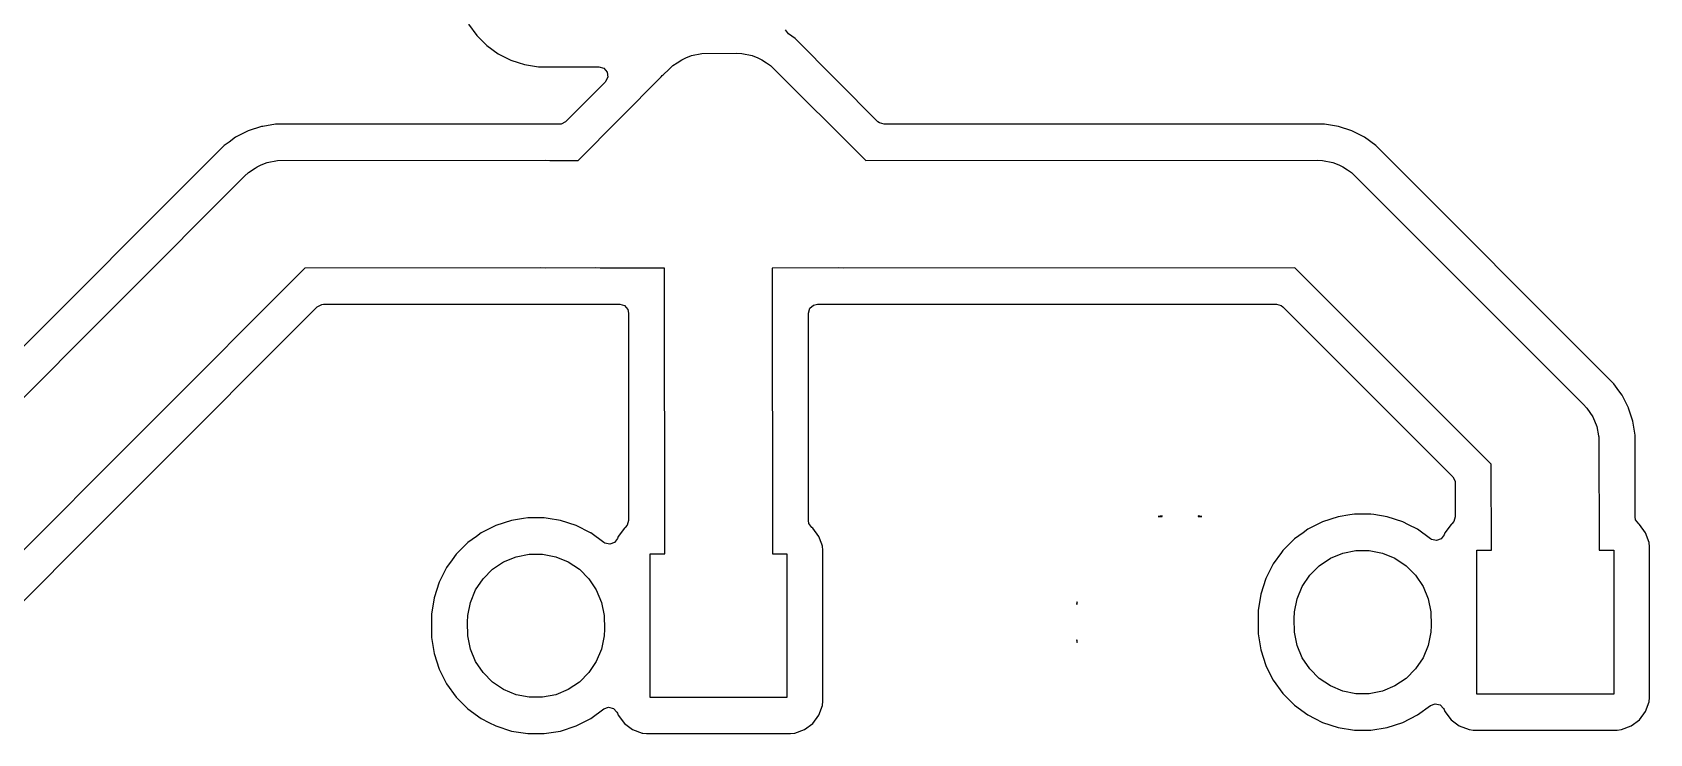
# Model space of a CAD drawing. Extents: x 180 to 322, y -217 to -139.
# Drawn here: x 278.72 to 301.22, y -188.52 to -178.77 of the extents above; entities that cross this region are included whole.
import ezdxf

# ---------------------------------------------------------------- set-up
doc = ezdxf.new("R2010")
doc.units = 0
doc.layers.add('BLACK', color=7, linetype='CONTINUOUS')

msp = doc.modelspace()

# ---------------------------------------------------------------- linework, layer by layer
at = {"layer": 'BLACK', "linetype": 'CONTINUOUS'}
for p, q in [((284.785476, -178.655405), (284.901172, -178.814646)), ((284.901172, -178.814646), (285.040354, -178.953828)), ((289.236605, -178.79289), (289.193939, -178.73756)), ((289.327142, -178.858669), (289.236605, -178.79289)), ((289.327148, -178.858674), (289.327142, -178.858669)), ((290.481655, -180.013181), (289.327148, -178.858674)), ((285.040354, -178.953828), (285.199595, -179.069524)), ((285.199595, -179.069524), (285.260389, -179.1005)), ((287.887287, -179.094794), (288.031487, -179.066111)), ((288.031487, -179.066111), (288.5125, -179.0625)), ((288.5125, -179.0625), (288.586013, -179.066111)), ((288.586013, -179.066111), (288.730213, -179.094794)), ((285.260389, -179.1005), (285.37497, -179.158882)), ((285.37497, -179.158882), (285.374972, -179.158882)), ((285.374972, -179.158882), (285.374975, -179.158884)), ((285.374975, -179.158884), (285.475317, -179.191487)), ((285.475317, -179.191487), (285.562173, -179.219709)), ((285.562173, -179.219709), (285.756578, -179.2505)), ((285.756578, -179.2505), (285.756583, -179.2505)), ((285.756583, -179.2505), (286.599164, -179.2505)), ((286.599164, -179.2505), (286.666203, -179.270185)), ((286.666203, -179.270185), (286.711958, -179.322989)), ((287.495273, -179.36183), (287.57467, -179.28217)), ((287.57467, -179.28217), (287.629205, -179.232742)), ((287.629205, -179.232742), (287.685997, -179.194795)), ((287.685997, -179.194795), (287.751452, -179.151059)), ((287.751452, -179.151059), (287.807717, -179.127753)), ((287.807717, -179.127753), (287.887287, -179.094794)), ((288.730213, -179.094794), (288.809783, -179.127753)), ((288.809783, -179.127753), (288.866048, -179.151059)), ((288.866048, -179.151059), (288.931503, -179.194795)), ((288.931503, -179.194795), (288.988295, -179.232742)), ((288.988295, -179.232742), (290.313342, -180.553401)), ((286.686845, -179.462181), (286.135845, -180.013181)), ((286.309713, -180.551329), (287.466638, -179.39056)), ((286.692877, -179.455703), (286.686845, -179.462181)), ((286.721902, -179.392147), (286.692877, -179.455703)), ((286.711958, -179.322989), (286.721902, -179.392147)), ((287.466638, -179.39056), (287.478223, -179.373223)), ((287.478223, -179.373223), (287.495273, -179.36183)), ((281.719971, -180.141117), (281.544594, -180.230476)), ((281.90717, -180.080291), (281.719971, -180.141117)), ((281.907175, -180.08029), (281.90717, -180.080291)), ((281.92292, -180.077797), (281.907175, -180.08029)), ((281.922921, -180.077797), (281.92292, -180.077797)), ((282.101578, -180.0495), (281.922921, -180.077797)), ((286.048164, -180.0495), (282.101578, -180.0495)), ((286.074522, -180.046666), (286.048164, -180.0495)), ((286.135845, -180.013181), (286.074522, -180.046666)), ((290.502297, -180.029815), (290.481655, -180.013181)), ((290.569336, -180.0495), (290.502297, -180.029815)), ((296.691667, -180.0495), (290.569336, -180.0495)), ((296.691672, -180.0495), (296.691667, -180.0495)), ((296.886076, -180.08029), (296.691672, -180.0495)), ((297.07328, -180.141117), (296.886076, -180.08029)), ((297.248655, -180.230476), (297.07328, -180.141117)), ((281.385352, -180.346173), (276.298343, -185.433181)), ((281.385353, -180.346173), (281.385352, -180.346173)), ((281.385355, -180.346171), (281.385353, -180.346173)), ((281.453742, -180.296484), (281.385355, -180.346171)), ((281.544594, -180.230476), (281.453742, -180.296484)), ((297.407896, -180.346172), (297.248655, -180.230476)), ((300.717078, -183.655354), (297.407896, -180.346172)), ((281.724205, -180.720241), (281.816026, -180.658889)), ((281.816026, -180.658889), (281.846452, -180.638559)), ((281.846452, -180.638559), (281.902717, -180.615253)), ((281.902717, -180.615253), (281.982287, -180.582294)), ((281.982287, -180.582294), (282.126487, -180.553611)), ((282.126487, -180.553611), (285.855, -180.55)), ((285.855, -180.55), (285.916629, -180.553027)), ((285.916629, -180.553027), (286.309713, -180.551329)), ((290.313342, -180.553401), (296.59325, -180.55)), ((296.59325, -180.55), (296.666763, -180.553611)), ((296.666763, -180.553611), (296.810963, -180.582294)), ((296.810963, -180.582294), (296.890533, -180.615253)), ((296.890533, -180.615253), (296.946798, -180.638559)), ((296.946798, -180.638559), (297.012241, -180.682287)), ((276.474176, -185.97), (281.66967, -180.76967)), ((281.66967, -180.76967), (281.724205, -180.720241)), ((297.012241, -180.682287), (297.069045, -180.720242)), ((297.069045, -180.720242), (300.29358, -183.93967)), ((282.506105, -182.049703), (277.71575, -186.844517)), ((285.784329, -182.046528), (282.506105, -182.049703)), ((285.855, -182.05), (285.784329, -182.046528)), ((286.55587, -182.046972), (285.855, -182.05)), ((286.6175, -182.05), (286.55587, -182.046972)), ((287.513566, -182.047777), (286.6175, -182.05)), ((287.51616, -186.02), (287.513566, -182.047777)), ((289.933049, -182.046711), (289.010004, -182.048829)), ((289.010004, -182.048829), (289.012597, -186.02)), ((290, -182.05), (289.933049, -182.046711)), ((296.279531, -182.046598), (290, -182.05)), ((299.013679, -184.776416), (296.279531, -182.046598)), ((280.268473, -185), (282.681655, -182.586819)), ((282.681655, -182.586819), (282.742978, -182.553334)), ((282.742978, -182.553334), (282.769336, -182.5505)), ((282.769336, -182.5505), (285.756583, -182.5505)), ((285.756583, -182.5505), (286.519083, -182.5505)), ((286.519083, -182.5505), (286.88875, -182.5505)), ((286.88875, -182.5505), (286.955789, -182.570185)), ((286.955789, -182.570185), (287.001544, -182.622989)), ((287.001544, -182.622989), (287.01275, -182.6745)), ((287.01275, -182.6745), (287.01275, -185.555808)), ((289.51375, -182.6745), (289.533435, -182.607461)), ((289.51375, -185.555808), (289.51375, -182.6745)), ((289.533435, -182.607461), (289.586239, -182.561706)), ((289.586239, -182.561706), (289.63775, -182.5505)), ((289.63775, -182.5505), (289.901583, -182.5505)), ((289.901583, -182.5505), (289.901584, -182.5505)), ((289.901584, -182.5505), (290.098417, -182.5505)), ((290.098417, -182.5505), (296.023914, -182.5505)), ((296.023914, -182.5505), (296.090953, -182.570185)), ((296.090953, -182.570185), (296.111595, -182.586819)), ((296.111595, -182.586819), (298.476431, -184.951655)), ((300.787876, -183.752799), (300.717078, -183.655354)), ((300.832773, -183.814594), (300.787876, -183.752799)), ((300.29358, -183.93967), (300.343008, -183.994205)), ((300.343008, -183.994205), (300.424691, -184.116452)), ((300.922579, -183.990847), (300.832773, -183.814594)), ((300.923641, -183.994612), (300.922579, -183.990847)), ((300.982958, -184.177169), (300.923641, -183.994612)), ((300.424691, -184.116452), (300.424691, -184.116453)), ((300.424691, -184.116453), (300.480956, -184.252287)), ((300.480956, -184.252287), (300.506071, -184.378548)), ((300.982958, -184.17717), (300.982958, -184.177169)), ((300.982959, -184.177174), (300.982958, -184.17717)), ((300.995836, -184.258483), (300.982959, -184.177174)), ((301.01375, -184.371577), (300.995836, -184.258483)), ((300.506071, -184.378548), (300.509639, -184.396487)), ((300.509639, -184.396487), (300.511847, -185.97)), ((301.01375, -185.505808), (301.01375, -184.371577)), ((299.015355, -185.97), (299.013679, -184.776416)), ((279.768474, -185.5), (280.268474, -185)), ((280.268474, -185), (280.268473, -185)), ((298.476431, -184.951655), (298.509916, -185.012978)), ((298.509916, -185.012978), (298.51275, -185.039336)), ((298.51275, -185.039336), (298.51275, -185.505808)), ((278.252563, -187.015909), (279.768473, -185.5)), ((279.768473, -185.5), (279.768474, -185.5)), ((285.383, -185.555278), (285.165494, -185.62595)), ((285.383003, -185.555278), (285.383, -185.555278)), ((285.548531, -185.529061), (285.383003, -185.555278)), ((285.608896, -185.5195), (285.548531, -185.529061)), ((285.837604, -185.5195), (285.608896, -185.5195)), ((285.894076, -185.528444), (285.837604, -185.5195)), ((286.063498, -185.555278), (285.894076, -185.528444)), ((286.281005, -185.62595), (286.063498, -185.555278)), ((287.01275, -185.555808), (286.993065, -185.622847)), ((289.521566, -185.599137), (289.51375, -185.555808)), ((289.563435, -185.655072), (289.521566, -185.599137)), ((294.433249, -185.49149), (294.379522, -185.5)), ((294.379522, -185.5), (294.43325, -185.5)), ((294.43325, -185.49149), (294.433249, -185.49149)), ((294.43325, -185.5), (294.43325, -185.49149)), ((294.986977, -185.5), (294.93325, -185.49149)), ((294.93325, -185.49149), (294.93325, -185.5)), ((294.93325, -185.5), (294.986977, -185.5)), ((296.665494, -185.57595), (296.461711, -185.679783)), ((296.883, -185.505278), (296.665494, -185.57595)), ((296.883003, -185.505278), (296.883, -185.505278)), ((297.046372, -185.479403), (296.883003, -185.505278)), ((297.108896, -185.4695), (297.046372, -185.479403)), ((297.337604, -185.4695), (297.108896, -185.4695)), ((297.378062, -185.475908), (297.337604, -185.4695)), ((297.563498, -185.505278), (297.378062, -185.475908)), ((297.781005, -185.57595), (297.563498, -185.505278)), ((297.863291, -185.617877), (297.781005, -185.57595)), ((298.453202, -185.612455), (298.366956, -185.727664)), ((298.463065, -185.605072), (298.453202, -185.612455)), ((298.493065, -185.572847), (298.463065, -185.605072)), ((298.51275, -185.505808), (298.493065, -185.572847)), ((301.021566, -185.549137), (301.01375, -185.505808)), ((301.063435, -185.605072), (301.021566, -185.549137)), ((301.073297, -185.612455), (301.063435, -185.605072)), ((301.159543, -185.727664), (301.073297, -185.612455)), ((284.895801, -185.77767), (284.776684, -185.864214)), ((284.961711, -185.729783), (284.895801, -185.77767)), ((285.165494, -185.62595), (284.961711, -185.729783)), ((286.480629, -185.727664), (286.281005, -185.62595)), ((286.484788, -185.729783), (286.480629, -185.727664)), ((286.6675, -185.862531), (286.484788, -185.729783)), ((286.856558, -185.805541), (286.814686, -185.861474)), ((286.866953, -185.77767), (286.856558, -185.805541)), ((286.866956, -185.777664), (286.866953, -185.77767)), ((286.953202, -185.662455), (286.866956, -185.777664)), ((286.963065, -185.655072), (286.953202, -185.662455)), ((286.993065, -185.622847), (286.963065, -185.655072)), ((289.573297, -185.662455), (289.563435, -185.655072)), ((289.659543, -185.777664), (289.573297, -185.662455)), ((289.659547, -185.777671), (289.659543, -185.777664)), ((289.69991, -185.885891), (289.659547, -185.777671)), ((296.276681, -185.814216), (296.114966, -185.975931)), ((296.276682, -185.814216), (296.276681, -185.814216)), ((296.276684, -185.814214), (296.276682, -185.814216)), ((296.395801, -185.72767), (296.276684, -185.814214)), ((296.461711, -185.679783), (296.395801, -185.72767)), ((297.984788, -185.679783), (297.863291, -185.617877)), ((298.1675, -185.812531), (297.984788, -185.679783)), ((298.180949, -185.821039), (298.1675, -185.812531)), ((298.249222, -185.835891), (298.180949, -185.821039)), ((298.314686, -185.811474), (298.249222, -185.835891)), ((298.356558, -185.755541), (298.314686, -185.811474)), ((298.366953, -185.72767), (298.356558, -185.755541)), ((298.366956, -185.727664), (298.366953, -185.72767)), ((301.159547, -185.727671), (301.159543, -185.727664)), ((301.209841, -185.862516), (301.159547, -185.727671)), ((284.614964, -186.025934), (284.55723, -186.105396)), ((284.614966, -186.025932), (284.614964, -186.025934)), ((284.776681, -185.864216), (284.614966, -186.025931)), ((284.614966, -186.025931), (284.614966, -186.025932)), ((284.776682, -185.864216), (284.776681, -185.864216)), ((284.776684, -185.864214), (284.776682, -185.864216)), ((285.274245, -186.13247), (285.446754, -186.061014)), ((285.446754, -186.061014), (285.629889, -186.024587)), ((285.629889, -186.024587), (285.816611, -186.024587)), ((285.816611, -186.024587), (285.999746, -186.061014)), ((285.999746, -186.061014), (286.172255, -186.13247)), ((286.680949, -185.871039), (286.6675, -185.862531)), ((286.749222, -185.885891), (286.680949, -185.871039)), ((286.814686, -185.861474), (286.749222, -185.885891)), ((287.31075, -188.02), (287.31075, -186.02)), ((287.31075, -186.02), (287.51616, -186.02)), ((289.012597, -186.02), (289.21575, -186.02)), ((289.21575, -186.02), (289.21575, -188.02)), ((289.709841, -185.912517), (289.69991, -185.885891)), ((289.716249, -185.972128), (289.709841, -185.912517)), ((289.71625, -188.067873), (289.716249, -185.972128)), ((296.094102, -186.004648), (295.980533, -186.160961)), ((296.114964, -185.975934), (296.094102, -186.004648)), ((296.114966, -185.975932), (296.114964, -185.975934)), ((296.114966, -185.975931), (296.114966, -185.975932)), ((296.774245, -186.08247), (296.946754, -186.011014)), ((296.946754, -186.011014), (297.129889, -185.974587)), ((297.129889, -185.974587), (297.316611, -185.974587)), ((297.316611, -185.974587), (297.499746, -186.011014)), ((297.499746, -186.011014), (297.672255, -186.08247)), ((298.81075, -187.97), (298.81075, -185.97)), ((298.81075, -185.97), (299.015355, -185.97)), ((300.511847, -185.97), (300.71575, -185.97)), ((300.71575, -185.97), (300.71575, -187.97)), ((301.210024, -185.864216), (301.209841, -185.862516)), ((301.216249, -185.922128), (301.210024, -185.864216)), ((301.21625, -188.017873), (301.216249, -185.922128)), ((284.480533, -186.210961), (284.3767, -186.414744)), ((284.55723, -186.105396), (284.480533, -186.210961)), ((284.986958, -186.36824), (285.11899, -186.236208)), ((285.11899, -186.236208), (285.274245, -186.13247)), ((286.172255, -186.13247), (286.32751, -186.236208)), ((286.32751, -186.236208), (286.459542, -186.36824)), ((295.980533, -186.160961), (295.8767, -186.364744)), ((296.486958, -186.31824), (296.61899, -186.186208)), ((296.61899, -186.186208), (296.774245, -186.08247)), ((297.672255, -186.08247), (297.82751, -186.186208)), ((297.82751, -186.186208), (297.959542, -186.31824)), ((284.3767, -186.414744), (284.306028, -186.63225)), ((284.88322, -186.523495), (284.986958, -186.36824)), ((286.459542, -186.36824), (286.56328, -186.523495)), ((295.8767, -186.364744), (295.806028, -186.58225)), ((296.311764, -186.646004), (296.38322, -186.473495)), ((296.38322, -186.473495), (296.486958, -186.31824)), ((297.959542, -186.31824), (298.06328, -186.473495)), ((298.06328, -186.473495), (298.134736, -186.646004)), ((284.306028, -186.632253), (284.27025, -186.858146)), ((284.306028, -186.63225), (284.306028, -186.632253)), ((284.775337, -186.879139), (284.811764, -186.696004)), ((284.811764, -186.696004), (284.88322, -186.523495)), ((286.56328, -186.523495), (286.634736, -186.696004)), ((286.634736, -186.696004), (286.671163, -186.879139)), ((293.25, -186.686648), (293.244718, -186.72)), ((293.244718, -186.72), (293.25, -186.72)), ((293.25, -186.72), (293.25, -186.686648)), ((295.806028, -186.582253), (295.77025, -186.808146)), ((295.806028, -186.58225), (295.806028, -186.582253)), ((296.275337, -186.829139), (296.311764, -186.646004)), ((298.134736, -186.646004), (298.171163, -186.829139)), ((284.27025, -186.858146), (284.27025, -187.181853)), ((284.77075, -186.9725), (284.775337, -186.879139)), ((286.671163, -186.879139), (286.67575, -187.0675)), ((295.77025, -186.808146), (295.77025, -187.131853)), ((296.27075, -186.9225), (296.275337, -186.829139)), ((296.275337, -187.110861), (296.27075, -186.9225)), ((298.171163, -186.829139), (298.17575, -187.0175)), ((284.27025, -187.181853), (284.306028, -187.407746)), ((284.775337, -187.160861), (284.77075, -186.9725)), ((284.811764, -187.343996), (284.775337, -187.160861)), ((286.671163, -187.160861), (286.634736, -187.343996)), ((286.67575, -187.0675), (286.671163, -187.160861)), ((295.77025, -187.131853), (295.806028, -187.357746)), ((296.311764, -187.293996), (296.275337, -187.110861)), ((298.171163, -187.110861), (298.134736, -187.293996)), ((298.17575, -187.0175), (298.171163, -187.110861)), ((284.306028, -187.407746), (284.306028, -187.407749)), ((284.306028, -187.407749), (284.3767, -187.625255)), ((284.88322, -187.516505), (284.811764, -187.343996)), ((286.634736, -187.343996), (286.56328, -187.516505)), ((293.244718, -187.22), (293.25, -187.25335)), ((293.25, -187.22), (293.244718, -187.22)), ((293.25, -187.25335), (293.25, -187.22)), ((295.806028, -187.357746), (295.806028, -187.357749)), ((295.806028, -187.357749), (295.8767, -187.575255)), ((296.38322, -187.466505), (296.311764, -187.293996)), ((298.134736, -187.293996), (298.06328, -187.466505)), ((284.3767, -187.625255), (284.376702, -187.625258)), ((284.376702, -187.625258), (284.480533, -187.829038)), ((284.986958, -187.67176), (284.88322, -187.516505)), ((286.56328, -187.516505), (286.459542, -187.67176)), ((295.8767, -187.575255), (295.902178, -187.625258)), ((295.902178, -187.625258), (295.980533, -187.779038)), ((296.486958, -187.62176), (296.38322, -187.466505)), ((296.61899, -187.753792), (296.486958, -187.62176)), ((297.959542, -187.62176), (297.82751, -187.753792)), ((298.06328, -187.466505), (297.959542, -187.62176)), ((284.480533, -187.829038), (284.614964, -188.014066)), ((285.11899, -187.803792), (284.986958, -187.67176)), ((285.274245, -187.90753), (285.11899, -187.803792)), ((286.32751, -187.803792), (286.172255, -187.90753)), ((286.459542, -187.67176), (286.32751, -187.803792)), ((295.980533, -187.779038), (296.114964, -187.964066)), ((296.774245, -187.85753), (296.61899, -187.753792)), ((296.946754, -187.928986), (296.774245, -187.85753)), ((297.672255, -187.85753), (297.499746, -187.928986)), ((297.82751, -187.753792), (297.672255, -187.85753)), ((284.614964, -188.014066), (284.776684, -188.175786)), ((285.446754, -187.978986), (285.274245, -187.90753)), ((285.629889, -188.015413), (285.446754, -187.978986)), ((285.816611, -188.015413), (285.629889, -188.015413)), ((285.999746, -187.978986), (285.816611, -188.015413)), ((286.172255, -187.90753), (285.999746, -187.978986)), ((289.21575, -188.02), (287.31075, -188.02)), ((289.709841, -188.127483), (289.71625, -188.067873)), ((296.114964, -187.964066), (296.276684, -188.125786)), ((297.129889, -187.965413), (296.946754, -187.928986)), ((297.316611, -187.965413), (297.129889, -187.965413)), ((297.499746, -187.928986), (297.316611, -187.965413)), ((300.71575, -187.97), (298.81075, -187.97)), ((301.159546, -188.212331), (301.209841, -188.077483)), ((301.209841, -188.077483), (301.21625, -188.017873)), ((284.776684, -188.175786), (284.961712, -188.310217)), ((284.961712, -188.310217), (285.069128, -188.364948)), ((286.281008, -188.414048), (286.484788, -188.310217)), ((286.484788, -188.310217), (286.667495, -188.177472)), ((286.667495, -188.177472), (286.733296, -188.153994)), ((286.733296, -188.153994), (286.80135, -188.169819)), ((286.80135, -188.169819), (286.850045, -188.219924)), ((286.850045, -188.219924), (286.856558, -188.234459)), ((286.856558, -188.234459), (286.866952, -188.262328)), ((286.866952, -188.262328), (286.866956, -188.262335)), ((286.866956, -188.262335), (286.953202, -188.377544)), ((289.573296, -188.377546), (289.659546, -188.262331)), ((289.659546, -188.262331), (289.709841, -188.127483)), ((296.276684, -188.125786), (296.461712, -188.260217)), ((296.461712, -188.260217), (296.559841, -188.310216)), ((296.559841, -188.310216), (296.665494, -188.364049)), ((297.781008, -188.364048), (297.984788, -188.260217)), ((297.984788, -188.260217), (298.167495, -188.127472)), ((298.167495, -188.127472), (298.233296, -188.103994)), ((298.233296, -188.103994), (298.30135, -188.119819)), ((298.30135, -188.119819), (298.350045, -188.169924)), ((298.350045, -188.169924), (298.356558, -188.184459)), ((298.356558, -188.184459), (298.366952, -188.212328)), ((298.366952, -188.212328), (298.366956, -188.212335)), ((298.366956, -188.212335), (298.453202, -188.327544)), ((301.073296, -188.327546), (301.159546, -188.212331)), ((285.069128, -188.364948), (285.165494, -188.414049)), ((285.165494, -188.414049), (285.383001, -188.484721)), ((285.383001, -188.484721), (285.383002, -188.484721)), ((285.383002, -188.484721), (285.383005, -188.484722)), ((285.383005, -188.484722), (285.608896, -188.5205)), ((285.608896, -188.5205), (285.608897, -188.5205)), ((285.608897, -188.5205), (285.837603, -188.5205)), ((285.837603, -188.5205), (285.837604, -188.5205)), ((285.837604, -188.5205), (286.063495, -188.484722)), ((286.063495, -188.484722), (286.063498, -188.484721)), ((286.063498, -188.484721), (286.063499, -188.484721)), ((286.063499, -188.484721), (286.281005, -188.414049)), ((286.281005, -188.414049), (286.281005, -188.414048)), ((286.281005, -188.414048), (286.281008, -188.414048)), ((286.953202, -188.377544), (286.953205, -188.377547)), ((286.953205, -188.377547), (287.068414, -188.463793)), ((287.068414, -188.463793), (287.068421, -188.463797)), ((287.068421, -188.463797), (287.203267, -188.514091)), ((287.203267, -188.514091), (287.203266, -188.514091)), ((287.203266, -188.514091), (287.210194, -188.514835)), ((287.210194, -188.514835), (287.262877, -188.5205)), ((287.262877, -188.5205), (289.263622, -188.520499)), ((289.263622, -188.520499), (289.323233, -188.514091)), ((289.323233, -188.514091), (289.458081, -188.463796)), ((289.458081, -188.463796), (289.573296, -188.377546)), ((296.665494, -188.364049), (296.883001, -188.434721)), ((296.883001, -188.434721), (296.883002, -188.434721)), ((296.883002, -188.434721), (296.883005, -188.434722)), ((296.883005, -188.434722), (297.108896, -188.4705)), ((297.108896, -188.4705), (297.108897, -188.4705)), ((297.108897, -188.4705), (297.337603, -188.4705)), ((297.337603, -188.4705), (297.337604, -188.4705)), ((297.337604, -188.4705), (297.563495, -188.434722)), ((297.563495, -188.434722), (297.563498, -188.434721)), ((297.563498, -188.434721), (297.563499, -188.434721)), ((297.563499, -188.434721), (297.781005, -188.364049)), ((297.781005, -188.364049), (297.781005, -188.364048)), ((297.781005, -188.364048), (297.781008, -188.364048)), ((298.453202, -188.327544), (298.453205, -188.327547)), ((298.453205, -188.327547), (298.568414, -188.413793)), ((298.568414, -188.413793), (298.568421, -188.413797)), ((298.568421, -188.413797), (298.703267, -188.464091)), ((298.703267, -188.464091), (298.703266, -188.464091)), ((298.703266, -188.464091), (298.710194, -188.464835)), ((298.710194, -188.464835), (298.762877, -188.4705)), ((298.762877, -188.4705), (300.763622, -188.470499)), ((300.763622, -188.470499), (300.823233, -188.464091)), ((300.823233, -188.464091), (300.958081, -188.413796)), ((300.958081, -188.413796), (301.073296, -188.327546))]:
    msp.add_line(p, q, dxfattribs=at)

doc.saveas('drawing.dxf')
